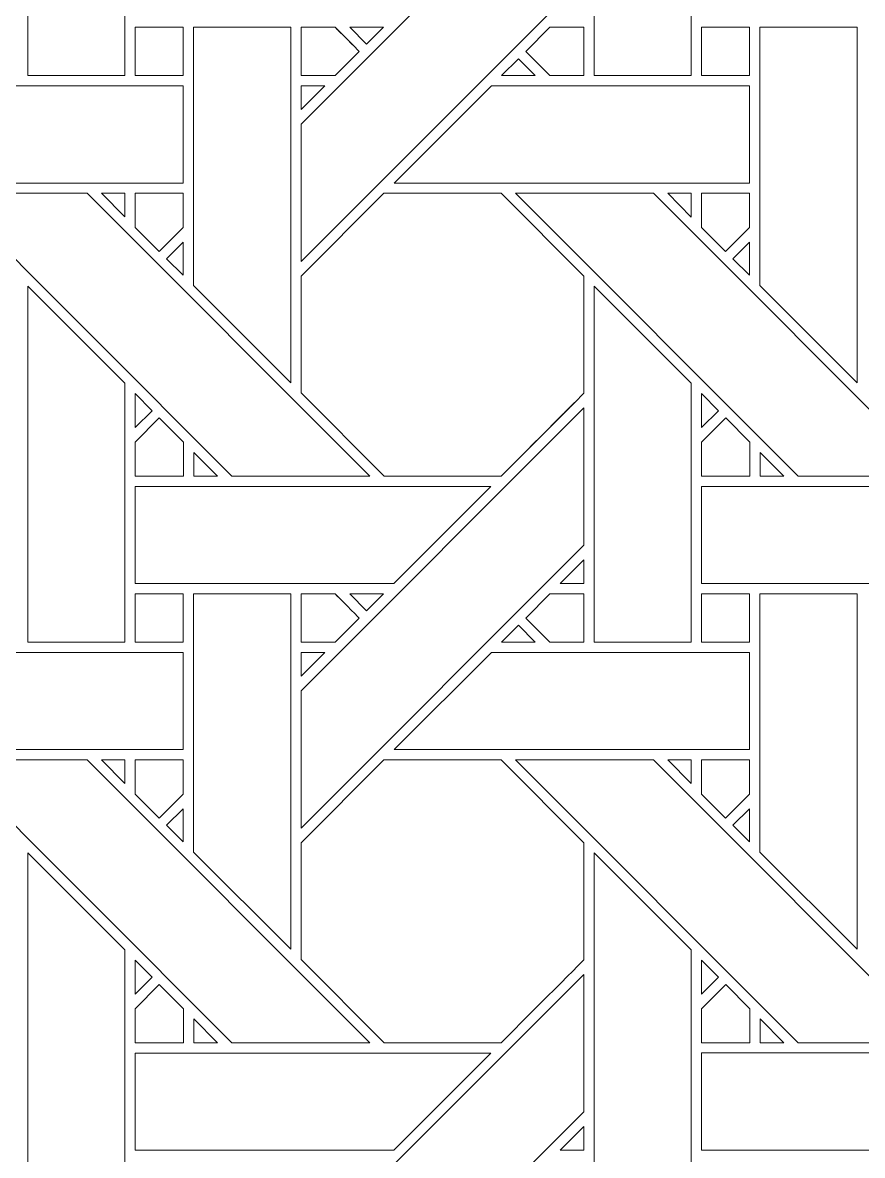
# Model space of a CAD drawing. Header units: inches. Extents: x 7.4 to 17.4, y 4.1 to 14.1.
# Drawn here: x 11.205 to 12.612, y 5.349 to 7.246 of the extents above; entities that cross this region are included whole.
import ezdxf

# ---------------------------------------------------------------- set-up
doc = ezdxf.new("R2010")
doc.units = ezdxf.units.IN
doc.header["$MEASUREMENT"] = 0
doc.layers.add('Design', color=7, linetype='Continuous', lineweight=0)

msp = doc.modelspace()

# ---------------------------------------------------------------- linework, layer by layer
at = {"layer": 'Design'}
for points, knots in [([(12.3829, 14.0948), (9.6214, 14.0948), (7.3829, 11.8562), (7.3829, 9.0948), (7.3829, 6.3333), (9.6214, 4.0948), (12.3829, 4.0948), (15.1443, 4.0948), (17.3829, 6.3333), (17.3829, 9.0948), (17.3829, 11.8562), (15.1443, 14.0948), (12.3829, 14.0948)], [0, 0, 0, 0, 1, 1, 1, 2, 2, 2, 3, 3, 3, 4, 4, 4, 4]), ([(12.3829, 13.3833), (10.0144, 13.3833), (8.0943, 11.4632), (8.0943, 9.0948), (8.0943, 6.7263), (10.0144, 4.8063), (12.3829, 4.8063), (14.7513, 4.8063), (16.6714, 6.7263), (16.6714, 9.0948), (16.6714, 11.4632), (14.7513, 13.3833), (12.3829, 13.3833)], [0, 0, 0, 0, 1, 1, 1, 2, 2, 2, 3, 3, 3, 4, 4, 4, 4]), ([(11.3765, 7.5906), (11.3765, 7.5906), (11.3765, 7.157), (11.3765, 7.157), (11.3765, 7.157), (11.2137, 7.157), (11.2137, 7.157), (11.2137, 7.157), (11.2137, 7.7528), (11.2137, 7.7528), (11.2137, 7.7528), (11.3765, 7.5906), (11.3765, 7.5906)], [0, 0, 0, 0, 1, 1, 1, 2, 2, 2, 3, 3, 3, 4, 4, 4, 4]), ([(12.3252, 7.5906), (12.3252, 7.5906), (12.3252, 7.157), (12.3252, 7.157), (12.3252, 7.157), (12.1625, 7.157), (12.1625, 7.157), (12.1625, 7.157), (12.1625, 7.7528), (12.1625, 7.7528), (12.1625, 7.7528), (12.3252, 7.5906), (12.3252, 7.5906)], [0, 0, 0, 0, 1, 1, 1, 2, 2, 2, 3, 3, 3, 4, 4, 4, 4]), ([(11.6717, 7.0756), (11.6717, 7.0756), (12.1453, 7.5492), (12.1453, 7.5492), (12.1453, 7.5492), (12.1453, 7.3192), (12.1453, 7.3192), (12.1453, 7.3192), (11.6717, 6.8455), (11.6717, 6.8455), (11.6717, 6.8455), (11.6717, 7.0756), (11.6717, 7.0756)], [0, 0, 0, 0, 1, 1, 1, 2, 2, 2, 3, 3, 3, 4, 4, 4, 4]), ([(11.474, 7.1569), (11.474, 7.1569), (11.3938, 7.1569), (11.3938, 7.1569), (11.3938, 7.1569), (11.3938, 7.2377), (11.3938, 7.2377), (11.3938, 7.2377), (11.474, 7.2377), (11.474, 7.2377), (11.474, 7.2377), (11.474, 7.1569), (11.474, 7.1569)], [0, 0, 0, 0, 1, 1, 1, 2, 2, 2, 3, 3, 3, 4, 4, 4, 4]), ([(11.3938, 7.2377), (11.3938, 7.2377), (11.474, 7.2377), (11.474, 7.2377), (11.474, 7.2377), (11.474, 7.1569), (11.474, 7.1569), (11.474, 7.1569), (11.3938, 7.1569), (11.3938, 7.1569), (11.3938, 7.1569), (11.3938, 7.2377), (11.3938, 7.2377)], [0, 0, 0, 0, 1, 1, 1, 2, 2, 2, 3, 3, 3, 4, 4, 4, 4]), ([(11.6545, 7.2377), (11.6545, 7.2377), (11.6545, 6.6426), (11.6545, 6.6426), (11.6545, 6.6426), (11.4916, 6.8055), (11.4916, 6.8055), (11.4916, 6.8055), (11.4916, 7.2377), (11.4916, 7.2377), (11.4916, 7.2377), (11.6545, 7.2377), (11.6545, 7.2377)], [0, 0, 0, 0, 1, 1, 1, 2, 2, 2, 3, 3, 3, 4, 4, 4, 4]), ([(11.6717, 7.1569), (11.6717, 7.1569), (11.6717, 7.2377), (11.6717, 7.2377), (11.6717, 7.2377), (11.7287, 7.2377), (11.7287, 7.2377), (11.7339, 7.2326), (11.7646, 7.2018), (11.7691, 7.1974), (11.7691, 7.1974), (11.7286, 7.1569), (11.7286, 7.1569), (11.7286, 7.1569), (11.6717, 7.1569), (11.6717, 7.1569)], [0, 0, 0, 0, 1, 1, 1, 2, 2, 2, 3, 3, 3, 4, 4, 4, 5, 5, 5, 5]), ([(11.6717, 7.2377), (11.6717, 7.2377), (11.7287, 7.2377), (11.7287, 7.2377), (11.734, 7.2325), (11.7648, 7.2017), (11.7691, 7.1974), (11.7691, 7.1974), (11.7286, 7.1569), (11.7286, 7.1569), (11.7286, 7.1569), (11.6717, 7.1569), (11.6717, 7.1569), (11.6717, 7.1569), (11.6717, 7.2377), (11.6717, 7.2377)], [0, 0, 0, 0, 1, 1, 1, 2, 2, 2, 3, 3, 3, 4, 4, 4, 5, 5, 5, 5]), ([(11.8096, 7.2377), (11.8096, 7.2377), (11.7813, 7.2096), (11.7813, 7.2096), (11.7813, 7.2096), (11.7531, 7.2377), (11.7531, 7.2377), (11.7531, 7.2377), (11.8096, 7.2377), (11.8096, 7.2377)], [0, 0, 0, 0, 1, 1, 1, 2, 2, 2, 3, 3, 3, 3]), ([(12.0882, 7.1569), (12.0882, 7.1569), (12.0479, 7.1973), (12.0479, 7.1973), (12.0479, 7.1973), (12.0883, 7.2377), (12.0883, 7.2377), (12.0883, 7.2377), (12.1453, 7.2377), (12.1453, 7.2377), (12.1453, 7.2377), (12.1453, 7.1569), (12.1453, 7.1569), (12.1453, 7.1569), (12.0882, 7.1569), (12.0882, 7.1569)], [0, 0, 0, 0, 1, 1, 1, 2, 2, 2, 3, 3, 3, 4, 4, 4, 5, 5, 5, 5]), ([(12.0479, 7.1973), (12.0479, 7.1973), (12.0883, 7.2377), (12.0883, 7.2377), (12.0883, 7.2377), (12.1453, 7.2377), (12.1453, 7.2377), (12.1453, 7.2377), (12.1453, 7.1569), (12.1453, 7.1569), (12.1453, 7.1569), (12.0882, 7.1569), (12.0882, 7.1569), (12.0882, 7.1569), (12.0479, 7.1973), (12.0479, 7.1973)], [0, 0, 0, 0, 1, 1, 1, 2, 2, 2, 3, 3, 3, 4, 4, 4, 5, 5, 5, 5]), ([(12.3425, 7.2377), (12.3425, 7.2377), (12.4228, 7.2377), (12.4228, 7.2377), (12.4228, 7.2377), (12.4228, 7.1569), (12.4228, 7.1569), (12.4228, 7.1569), (12.3425, 7.1569), (12.3425, 7.1569), (12.3425, 7.1569), (12.3425, 7.2377), (12.3425, 7.2377)], [0, 0, 0, 0, 1, 1, 1, 2, 2, 2, 3, 3, 3, 4, 4, 4, 4]), ([(12.3425, 7.2377), (12.3425, 7.2377), (12.4228, 7.2377), (12.4228, 7.2377), (12.4228, 7.2377), (12.4228, 7.1569), (12.4228, 7.1569), (12.4228, 7.1569), (12.3425, 7.1569), (12.3425, 7.1569), (12.3425, 7.1569), (12.3425, 7.2377), (12.3425, 7.2377)], [0, 0, 0, 0, 1, 1, 1, 2, 2, 2, 3, 3, 3, 4, 4, 4, 4]), ([(12.6032, 7.2377), (12.6032, 7.2377), (12.6032, 6.6426), (12.6032, 6.6426), (12.6032, 6.6426), (12.4403, 6.8055), (12.4403, 6.8055), (12.4403, 6.8055), (12.4403, 7.2377), (12.4403, 7.2377), (12.4403, 7.2377), (12.6032, 7.2377), (12.6032, 7.2377)], [0, 0, 0, 0, 1, 1, 1, 2, 2, 2, 3, 3, 3, 4, 4, 4, 4]), ([(12.064, 7.157), (12.064, 7.157), (12.0075, 7.157), (12.0075, 7.157), (12.0075, 7.157), (12.0358, 7.1852), (12.0358, 7.1852), (12.0358, 7.1852), (12.064, 7.157), (12.064, 7.157)], [0, 0, 0, 0, 1, 1, 1, 2, 2, 2, 3, 3, 3, 3]), ([(11.0416, 7.1398), (11.0416, 7.1398), (11.4741, 7.1398), (11.4741, 7.1398), (11.4741, 7.1398), (11.4741, 6.977), (11.4741, 6.977), (11.4741, 6.977), (10.8788, 6.977), (10.8788, 6.977), (10.8788, 6.977), (11.0416, 7.1398), (11.0416, 7.1398)], [0, 0, 0, 0, 1, 1, 1, 2, 2, 2, 3, 3, 3, 4, 4, 4, 4]), ([(11.7115, 7.1398), (11.7115, 7.1398), (11.6717, 7.1), (11.6717, 7.1), (11.6717, 7.1), (11.6717, 7.1398), (11.6717, 7.1398), (11.6717, 7.1398), (11.7115, 7.1398), (11.7115, 7.1398)], [0, 0, 0, 0, 1, 1, 1, 2, 2, 2, 3, 3, 3, 3]), ([(11.9904, 7.1398), (11.9904, 7.1398), (12.4228, 7.1398), (12.4228, 7.1398), (12.4228, 7.1398), (12.4228, 6.977), (12.4228, 6.977), (12.4228, 6.977), (11.8275, 6.977), (11.8275, 6.977), (11.8275, 6.977), (11.9904, 7.1398), (11.9904, 7.1398)], [0, 0, 0, 0, 1, 1, 1, 2, 2, 2, 3, 3, 3, 4, 4, 4, 4]), ([(11.0821, 6.9599), (11.0821, 6.9599), (11.313, 6.9599), (11.313, 6.9599), (11.313, 6.9599), (11.7867, 6.4862), (11.7867, 6.4862), (11.7867, 6.4862), (11.5557, 6.4862), (11.5557, 6.4862), (11.5557, 6.4862), (11.0821, 6.9599), (11.0821, 6.9599)], [0, 0, 0, 0, 1, 1, 1, 2, 2, 2, 3, 3, 3, 4, 4, 4, 4]), ([(11.3766, 6.9599), (11.3766, 6.9599), (11.3766, 6.9201), (11.3766, 6.9201), (11.3766, 6.9201), (11.3372, 6.9599), (11.3372, 6.9599), (11.3372, 6.9599), (11.3766, 6.9599), (11.3766, 6.9599)], [0, 0, 0, 0, 1, 1, 1, 2, 2, 2, 3, 3, 3, 3]), ([(11.474, 6.9599), (11.474, 6.9599), (11.474, 6.9023), (11.474, 6.9023), (11.474, 6.9023), (11.4341, 6.8623), (11.4341, 6.8623), (11.4341, 6.8623), (11.3938, 6.9027), (11.3938, 6.9027), (11.3938, 6.9027), (11.3938, 6.9599), (11.3938, 6.9599), (11.3938, 6.9599), (11.474, 6.9599), (11.474, 6.9599)], [0, 0, 0, 0, 1, 1, 1, 2, 2, 2, 3, 3, 3, 4, 4, 4, 5, 5, 5, 5]), ([(11.4341, 6.8623), (11.4341, 6.8623), (11.3938, 6.9027), (11.3938, 6.9027), (11.3938, 6.9027), (11.3938, 6.9599), (11.3938, 6.9599), (11.3938, 6.9599), (11.474, 6.9599), (11.474, 6.9599), (11.474, 6.9599), (11.474, 6.9023), (11.474, 6.9023), (11.474, 6.9023), (11.4341, 6.8623), (11.4341, 6.8623)], [0, 0, 0, 0, 1, 1, 1, 2, 2, 2, 3, 3, 3, 4, 4, 4, 5, 5, 5, 5]), ([(11.6717, 6.6255), (11.6717, 6.6255), (11.6717, 6.8211), (11.6717, 6.8211), (11.6717, 6.8211), (11.8104, 6.9598), (11.8104, 6.9598), (11.8104, 6.9598), (12.0066, 6.9598), (12.0066, 6.9598), (12.0066, 6.9598), (12.1453, 6.8211), (12.1453, 6.8211), (12.1453, 6.8211), (12.1453, 6.6249), (12.1453, 6.6249), (12.1275, 6.607), (12.0156, 6.4952), (12.0066, 6.4862), (12.0066, 6.4862), (11.8109, 6.4862), (11.8109, 6.4862), (11.8109, 6.4862), (11.6717, 6.6255), (11.6717, 6.6255)], [0, 0, 0, 0, 1, 1, 1, 2, 2, 2, 3, 3, 3, 4, 4, 4, 5, 5, 5, 6, 6, 6, 7, 7, 7, 8, 8, 8, 8]), ([(11.6717, 6.6255), (11.6717, 6.6255), (11.6717, 6.8211), (11.6717, 6.8211), (11.6717, 6.8211), (11.8104, 6.9598), (11.8104, 6.9598), (11.8104, 6.9598), (12.0066, 6.9598), (12.0066, 6.9598), (12.0066, 6.9598), (12.1453, 6.8211), (12.1453, 6.8211), (12.1453, 6.8211), (12.1453, 6.6249), (12.1453, 6.6249), (12.1272, 6.6066), (12.0153, 6.4949), (12.0066, 6.4862), (12.0066, 6.4862), (11.8109, 6.4862), (11.8109, 6.4862), (11.8109, 6.4862), (11.6717, 6.6255), (11.6717, 6.6255)], [0, 0, 0, 0, 1, 1, 1, 2, 2, 2, 3, 3, 3, 4, 4, 4, 5, 5, 5, 6, 6, 6, 7, 7, 7, 8, 8, 8, 8]), ([(12.0308, 6.9599), (12.0308, 6.9599), (12.2618, 6.9599), (12.2618, 6.9599), (12.2618, 6.9599), (12.7354, 6.4862), (12.7354, 6.4862), (12.7354, 6.4862), (12.5044, 6.4862), (12.5044, 6.4862), (12.5044, 6.4862), (12.0308, 6.9599), (12.0308, 6.9599)], [0, 0, 0, 0, 1, 1, 1, 2, 2, 2, 3, 3, 3, 4, 4, 4, 4]), ([(12.3253, 6.9599), (12.3253, 6.9599), (12.3253, 6.92), (12.3253, 6.92), (12.3253, 6.92), (12.2859, 6.9599), (12.2859, 6.9599), (12.2859, 6.9599), (12.3253, 6.9599), (12.3253, 6.9599)], [0, 0, 0, 0, 1, 1, 1, 2, 2, 2, 3, 3, 3, 3]), ([(12.4228, 6.9599), (12.4228, 6.9599), (12.4228, 6.9023), (12.4228, 6.9023), (12.4228, 6.9023), (12.3828, 6.8623), (12.3828, 6.8623), (12.3828, 6.8623), (12.3425, 6.9027), (12.3425, 6.9027), (12.3425, 6.9027), (12.3425, 6.9599), (12.3425, 6.9599), (12.3425, 6.9599), (12.4228, 6.9599), (12.4228, 6.9599)], [0, 0, 0, 0, 1, 1, 1, 2, 2, 2, 3, 3, 3, 4, 4, 4, 5, 5, 5, 5]), ([(12.3828, 6.8623), (12.3828, 6.8623), (12.3425, 6.9027), (12.3425, 6.9027), (12.3425, 6.9027), (12.3425, 6.9599), (12.3425, 6.9599), (12.3425, 6.9599), (12.4228, 6.9599), (12.4228, 6.9599), (12.4228, 6.9599), (12.4228, 6.9023), (12.4228, 6.9023), (12.4228, 6.9023), (12.3828, 6.8623), (12.3828, 6.8623)], [0, 0, 0, 0, 1, 1, 1, 2, 2, 2, 3, 3, 3, 4, 4, 4, 5, 5, 5, 5]), ([(11.4741, 6.878), (11.4741, 6.878), (11.4741, 6.8229), (11.4741, 6.8229), (11.4741, 6.8229), (11.4463, 6.8503), (11.4463, 6.8503), (11.4463, 6.8503), (11.4741, 6.878), (11.4741, 6.878)], [0, 0, 0, 0, 1, 1, 1, 2, 2, 2, 3, 3, 3, 3]), ([(12.4228, 6.878), (12.4228, 6.878), (12.4228, 6.8229), (12.4228, 6.8229), (12.4228, 6.8229), (12.395, 6.8503), (12.395, 6.8503), (12.395, 6.8503), (12.4228, 6.878), (12.4228, 6.878)], [0, 0, 0, 0, 1, 1, 1, 2, 2, 2, 3, 3, 3, 3]), ([(11.3765, 6.6419), (11.3765, 6.6419), (11.3765, 6.2082), (11.3765, 6.2082), (11.3765, 6.2082), (11.2137, 6.2082), (11.2137, 6.2082), (11.2137, 6.2082), (11.2137, 6.8041), (11.2137, 6.8041), (11.2137, 6.8041), (11.3765, 6.6419), (11.3765, 6.6419)], [0, 0, 0, 0, 1, 1, 1, 2, 2, 2, 3, 3, 3, 4, 4, 4, 4]), ([(12.3252, 6.6419), (12.3252, 6.6419), (12.3252, 6.2082), (12.3252, 6.2082), (12.3252, 6.2082), (12.1625, 6.2082), (12.1625, 6.2082), (12.1625, 6.2082), (12.1625, 6.8041), (12.1625, 6.8041), (12.1625, 6.8041), (12.3252, 6.6419), (12.3252, 6.6419)], [0, 0, 0, 0, 1, 1, 1, 2, 2, 2, 3, 3, 3, 4, 4, 4, 4]), ([(11.3938, 6.5677), (11.3938, 6.5677), (11.3938, 6.6244), (11.3938, 6.6244), (11.3938, 6.6244), (11.422, 6.5958), (11.422, 6.5958), (11.422, 6.5958), (11.3938, 6.5677), (11.3938, 6.5677)], [0, 0, 0, 0, 1, 1, 1, 2, 2, 2, 3, 3, 3, 3]), ([(12.3425, 6.5677), (12.3425, 6.5677), (12.3425, 6.6244), (12.3425, 6.6244), (12.3425, 6.6244), (12.3707, 6.5958), (12.3707, 6.5958), (12.3707, 6.5958), (12.3425, 6.5677), (12.3425, 6.5677)], [0, 0, 0, 0, 1, 1, 1, 2, 2, 2, 3, 3, 3, 3]), ([(11.6717, 6.1269), (11.6717, 6.1269), (12.1453, 6.6005), (12.1453, 6.6005), (12.1453, 6.6005), (12.1453, 6.3705), (12.1453, 6.3705), (12.1453, 6.3705), (11.6717, 5.8968), (11.6717, 5.8968), (11.6717, 5.8968), (11.6717, 6.1269), (11.6717, 6.1269)], [0, 0, 0, 0, 1, 1, 1, 2, 2, 2, 3, 3, 3, 4, 4, 4, 4]), ([(11.3938, 6.486), (11.3938, 6.486), (11.3938, 6.5433), (11.3938, 6.5433), (11.3938, 6.5433), (11.4341, 6.5836), (11.4341, 6.5836), (11.4341, 6.5836), (11.4745, 6.5433), (11.4745, 6.5433), (11.4745, 6.5433), (11.4745, 6.486), (11.4745, 6.486), (11.4745, 6.486), (11.3938, 6.486), (11.3938, 6.486)], [0, 0, 0, 0, 1, 1, 1, 2, 2, 2, 3, 3, 3, 4, 4, 4, 5, 5, 5, 5]), ([(11.3938, 6.486), (11.3938, 6.486), (11.3938, 6.5433), (11.3938, 6.5433), (11.3938, 6.5433), (11.4341, 6.5836), (11.4341, 6.5836), (11.4341, 6.5836), (11.4745, 6.5433), (11.4745, 6.5433), (11.4745, 6.5433), (11.4745, 6.486), (11.4745, 6.486), (11.4745, 6.486), (11.3938, 6.486), (11.3938, 6.486)], [0, 0, 0, 0, 1, 1, 1, 2, 2, 2, 3, 3, 3, 4, 4, 4, 5, 5, 5, 5]), ([(12.3425, 6.486), (12.3425, 6.486), (12.3425, 6.5433), (12.3425, 6.5433), (12.3425, 6.5433), (12.3829, 6.5836), (12.3829, 6.5836), (12.3829, 6.5836), (12.4232, 6.5433), (12.4232, 6.5433), (12.4232, 6.5433), (12.4232, 6.486), (12.4232, 6.486), (12.4232, 6.486), (12.3425, 6.486), (12.3425, 6.486)], [0, 0, 0, 0, 1, 1, 1, 2, 2, 2, 3, 3, 3, 4, 4, 4, 5, 5, 5, 5]), ([(12.3829, 6.5836), (12.3829, 6.5836), (12.4232, 6.5433), (12.4232, 6.5433), (12.4232, 6.5433), (12.4232, 6.486), (12.4232, 6.486), (12.4232, 6.486), (12.3425, 6.486), (12.3425, 6.486), (12.3425, 6.486), (12.3425, 6.5433), (12.3425, 6.5433), (12.3425, 6.5433), (12.3829, 6.5836), (12.3829, 6.5836)], [0, 0, 0, 0, 1, 1, 1, 2, 2, 2, 3, 3, 3, 4, 4, 4, 5, 5, 5, 5]), ([(11.5314, 6.4862), (11.5314, 6.4862), (11.4917, 6.4862), (11.4917, 6.4862), (11.4917, 6.4862), (11.4917, 6.526), (11.4917, 6.526), (11.4917, 6.526), (11.5314, 6.4862), (11.5314, 6.4862)], [0, 0, 0, 0, 1, 1, 1, 2, 2, 2, 3, 3, 3, 3]), ([(12.4802, 6.4862), (12.4802, 6.4862), (12.4405, 6.4862), (12.4405, 6.4862), (12.4405, 6.4862), (12.4405, 6.526), (12.4405, 6.526), (12.4405, 6.526), (12.4802, 6.4862), (12.4802, 6.4862)], [0, 0, 0, 0, 1, 1, 1, 2, 2, 2, 3, 3, 3, 3]), ([(11.3938, 6.3063), (11.3938, 6.3063), (11.3938, 6.469), (11.3938, 6.469), (11.3938, 6.469), (11.9895, 6.469), (11.9895, 6.469), (11.9895, 6.469), (11.8268, 6.3063), (11.8268, 6.3063), (11.8268, 6.3063), (11.3938, 6.3063), (11.3938, 6.3063)], [0, 0, 0, 0, 1, 1, 1, 2, 2, 2, 3, 3, 3, 4, 4, 4, 4]), ([(12.3425, 6.3063), (12.3425, 6.3063), (12.3425, 6.469), (12.3425, 6.469), (12.3425, 6.469), (12.9382, 6.469), (12.9382, 6.469), (12.9382, 6.469), (12.7755, 6.3063), (12.7755, 6.3063), (12.7755, 6.3063), (12.3425, 6.3063), (12.3425, 6.3063)], [0, 0, 0, 0, 1, 1, 1, 2, 2, 2, 3, 3, 3, 4, 4, 4, 4]), ([(12.1056, 6.3063), (12.1056, 6.3063), (12.1453, 6.3461), (12.1453, 6.3461), (12.1453, 6.3461), (12.1453, 6.3063), (12.1453, 6.3063), (12.1453, 6.3063), (12.1056, 6.3063), (12.1056, 6.3063)], [0, 0, 0, 0, 1, 1, 1, 2, 2, 2, 3, 3, 3, 3]), ([(11.474, 6.2082), (11.474, 6.2082), (11.3938, 6.2082), (11.3938, 6.2082), (11.3938, 6.2082), (11.3938, 6.289), (11.3938, 6.289), (11.3938, 6.289), (11.474, 6.289), (11.474, 6.289), (11.474, 6.289), (11.474, 6.2082), (11.474, 6.2082)], [0, 0, 0, 0, 1, 1, 1, 2, 2, 2, 3, 3, 3, 4, 4, 4, 4]), ([(11.3938, 6.289), (11.3938, 6.289), (11.474, 6.289), (11.474, 6.289), (11.474, 6.289), (11.474, 6.2082), (11.474, 6.2082), (11.474, 6.2082), (11.3938, 6.2082), (11.3938, 6.2082), (11.3938, 6.2082), (11.3938, 6.289), (11.3938, 6.289)], [0, 0, 0, 0, 1, 1, 1, 2, 2, 2, 3, 3, 3, 4, 4, 4, 4]), ([(11.6545, 6.289), (11.6545, 6.289), (11.6545, 5.6939), (11.6545, 5.6939), (11.6545, 5.6939), (11.4916, 5.8568), (11.4916, 5.8568), (11.4916, 5.8568), (11.4916, 6.289), (11.4916, 6.289), (11.4916, 6.289), (11.6545, 6.289), (11.6545, 6.289)], [0, 0, 0, 0, 1, 1, 1, 2, 2, 2, 3, 3, 3, 4, 4, 4, 4]), ([(11.7691, 6.2486), (11.7691, 6.2486), (11.7286, 6.2082), (11.7286, 6.2082), (11.7286, 6.2082), (11.6717, 6.2082), (11.6717, 6.2082), (11.6717, 6.2082), (11.6717, 6.289), (11.6717, 6.289), (11.6717, 6.289), (11.7287, 6.289), (11.7287, 6.289), (11.7339, 6.2839), (11.7646, 6.2531), (11.7691, 6.2486)], [0, 0, 0, 0, 1, 1, 1, 2, 2, 2, 3, 3, 3, 4, 4, 4, 5, 5, 5, 5]), ([(11.7691, 6.2486), (11.7691, 6.2486), (11.7286, 6.2082), (11.7286, 6.2082), (11.7286, 6.2082), (11.6717, 6.2082), (11.6717, 6.2082), (11.6717, 6.2082), (11.6717, 6.289), (11.6717, 6.289), (11.6717, 6.289), (11.7287, 6.289), (11.7287, 6.289), (11.734, 6.2838), (11.7647, 6.253), (11.7691, 6.2486)], [0, 0, 0, 0, 1, 1, 1, 2, 2, 2, 3, 3, 3, 4, 4, 4, 5, 5, 5, 5]), ([(11.7531, 6.289), (11.7531, 6.289), (11.8096, 6.289), (11.8096, 6.289), (11.8096, 6.289), (11.7813, 6.2608), (11.7813, 6.2608), (11.7813, 6.2608), (11.7531, 6.289), (11.7531, 6.289)], [0, 0, 0, 0, 1, 1, 1, 2, 2, 2, 3, 3, 3, 3]), ([(12.0882, 6.2082), (12.0882, 6.2082), (12.0479, 6.2486), (12.0479, 6.2486), (12.0479, 6.2486), (12.0883, 6.289), (12.0883, 6.289), (12.0883, 6.289), (12.1453, 6.289), (12.1453, 6.289), (12.1453, 6.289), (12.1453, 6.2082), (12.1453, 6.2082), (12.1453, 6.2082), (12.0882, 6.2082), (12.0882, 6.2082)], [0, 0, 0, 0, 1, 1, 1, 2, 2, 2, 3, 3, 3, 4, 4, 4, 5, 5, 5, 5]), ([(12.0479, 6.2486), (12.0479, 6.2486), (12.0883, 6.289), (12.0883, 6.289), (12.0883, 6.289), (12.1453, 6.289), (12.1453, 6.289), (12.1453, 6.289), (12.1453, 6.2082), (12.1453, 6.2082), (12.1453, 6.2082), (12.0882, 6.2082), (12.0882, 6.2082), (12.0882, 6.2082), (12.0479, 6.2486), (12.0479, 6.2486)], [0, 0, 0, 0, 1, 1, 1, 2, 2, 2, 3, 3, 3, 4, 4, 4, 5, 5, 5, 5]), ([(12.3425, 6.289), (12.3425, 6.289), (12.4228, 6.289), (12.4228, 6.289), (12.4228, 6.289), (12.4228, 6.2082), (12.4228, 6.2082), (12.4228, 6.2082), (12.3425, 6.2082), (12.3425, 6.2082), (12.3425, 6.2082), (12.3425, 6.289), (12.3425, 6.289)], [0, 0, 0, 0, 1, 1, 1, 2, 2, 2, 3, 3, 3, 4, 4, 4, 4]), ([(12.4228, 6.289), (12.4228, 6.289), (12.4228, 6.2082), (12.4228, 6.2082), (12.4228, 6.2082), (12.3425, 6.2082), (12.3425, 6.2082), (12.3425, 6.2082), (12.3425, 6.289), (12.3425, 6.289), (12.3425, 6.289), (12.4228, 6.289), (12.4228, 6.289)], [0, 0, 0, 0, 1, 1, 1, 2, 2, 2, 3, 3, 3, 4, 4, 4, 4]), ([(12.6032, 6.289), (12.6032, 6.289), (12.6032, 5.6939), (12.6032, 5.6939), (12.6032, 5.6939), (12.4403, 5.8568), (12.4403, 5.8568), (12.4403, 5.8568), (12.4403, 6.289), (12.4403, 6.289), (12.4403, 6.289), (12.6032, 6.289), (12.6032, 6.289)], [0, 0, 0, 0, 1, 1, 1, 2, 2, 2, 3, 3, 3, 4, 4, 4, 4]), ([(12.064, 6.2082), (12.064, 6.2082), (12.0075, 6.2082), (12.0075, 6.2082), (12.0075, 6.2082), (12.0358, 6.2365), (12.0358, 6.2365), (12.0358, 6.2365), (12.064, 6.2082), (12.064, 6.2082)], [0, 0, 0, 0, 1, 1, 1, 2, 2, 2, 3, 3, 3, 3]), ([(10.8788, 6.0283), (10.8788, 6.0283), (11.0416, 6.1911), (11.0416, 6.1911), (11.0416, 6.1911), (11.4741, 6.1911), (11.4741, 6.1911), (11.4741, 6.1911), (11.4741, 6.0283), (11.4741, 6.0283), (11.4741, 6.0283), (10.8788, 6.0283), (10.8788, 6.0283)], [0, 0, 0, 0, 1, 1, 1, 2, 2, 2, 3, 3, 3, 4, 4, 4, 4]), ([(11.7115, 6.1911), (11.7115, 6.1911), (11.6717, 6.1513), (11.6717, 6.1513), (11.6717, 6.1513), (11.6717, 6.1911), (11.6717, 6.1911), (11.6717, 6.1911), (11.7115, 6.1911), (11.7115, 6.1911)], [0, 0, 0, 0, 1, 1, 1, 2, 2, 2, 3, 3, 3, 3]), ([(11.8275, 6.0283), (11.8275, 6.0283), (11.9904, 6.1911), (11.9904, 6.1911), (11.9904, 6.1911), (12.4228, 6.1911), (12.4228, 6.1911), (12.4228, 6.1911), (12.4228, 6.0283), (12.4228, 6.0283), (12.4228, 6.0283), (11.8275, 6.0283), (11.8275, 6.0283)], [0, 0, 0, 0, 1, 1, 1, 2, 2, 2, 3, 3, 3, 4, 4, 4, 4]), ([(11.0821, 6.0112), (11.0821, 6.0112), (11.313, 6.0112), (11.313, 6.0112), (11.313, 6.0112), (11.7867, 5.5375), (11.7867, 5.5375), (11.7867, 5.5375), (11.5556, 5.5375), (11.5556, 5.5375), (11.5556, 5.5375), (11.0821, 6.0112), (11.0821, 6.0112)], [0, 0, 0, 0, 1, 1, 1, 2, 2, 2, 3, 3, 3, 4, 4, 4, 4]), ([(11.3766, 6.0111), (11.3766, 6.0111), (11.3766, 5.9713), (11.3766, 5.9713), (11.3766, 5.9713), (11.3372, 6.0111), (11.3372, 6.0111), (11.3372, 6.0111), (11.3766, 6.0111), (11.3766, 6.0111)], [0, 0, 0, 0, 1, 1, 1, 2, 2, 2, 3, 3, 3, 3]), ([(11.474, 6.0111), (11.474, 6.0111), (11.474, 5.9535), (11.474, 5.9535), (11.474, 5.9535), (11.4341, 5.9136), (11.4341, 5.9136), (11.4341, 5.9136), (11.3938, 5.9539), (11.3938, 5.9539), (11.3938, 5.9539), (11.3938, 6.0111), (11.3938, 6.0111), (11.3938, 6.0111), (11.474, 6.0111), (11.474, 6.0111)], [0, 0, 0, 0, 1, 1, 1, 2, 2, 2, 3, 3, 3, 4, 4, 4, 5, 5, 5, 5]), ([(11.4341, 5.9136), (11.4341, 5.9136), (11.3938, 5.9539), (11.3938, 5.9539), (11.3938, 5.9539), (11.3938, 6.0111), (11.3938, 6.0111), (11.3938, 6.0111), (11.474, 6.0111), (11.474, 6.0111), (11.474, 6.0111), (11.474, 5.9535), (11.474, 5.9535), (11.474, 5.9535), (11.4341, 5.9136), (11.4341, 5.9136)], [0, 0, 0, 0, 1, 1, 1, 2, 2, 2, 3, 3, 3, 4, 4, 4, 5, 5, 5, 5]), ([(11.6717, 5.6767), (11.6717, 5.6767), (11.6717, 5.8724), (11.6717, 5.8724), (11.6717, 5.8724), (11.8104, 6.0111), (11.8104, 6.0111), (11.8104, 6.0111), (12.0066, 6.0111), (12.0066, 6.0111), (12.0066, 6.0111), (12.1453, 5.8724), (12.1453, 5.8724), (12.1453, 5.8724), (12.1453, 5.6762), (12.1453, 5.6762), (12.1275, 5.6582), (12.0156, 5.5465), (12.0066, 5.5375), (12.0066, 5.5375), (11.8109, 5.5375), (11.8109, 5.5375), (11.8109, 5.5375), (11.6717, 5.6767), (11.6717, 5.6767)], [0, 0, 0, 0, 1, 1, 1, 2, 2, 2, 3, 3, 3, 4, 4, 4, 5, 5, 5, 6, 6, 6, 7, 7, 7, 8, 8, 8, 8]), ([(11.6717, 5.8724), (11.6717, 5.8724), (11.8104, 6.0111), (11.8104, 6.0111), (11.8104, 6.0111), (12.0066, 6.0111), (12.0066, 6.0111), (12.0066, 6.0111), (12.1453, 5.8724), (12.1453, 5.8724), (12.1453, 5.8724), (12.1453, 5.6762), (12.1453, 5.6762), (12.1275, 5.6582), (12.0156, 5.5465), (12.0066, 5.5375), (12.0066, 5.5375), (11.8109, 5.5375), (11.8109, 5.5375), (11.8109, 5.5375), (11.6717, 5.6767), (11.6717, 5.6767), (11.6717, 5.6767), (11.6717, 5.8724), (11.6717, 5.8724)], [0, 0, 0, 0, 1, 1, 1, 2, 2, 2, 3, 3, 3, 4, 4, 4, 5, 5, 5, 6, 6, 6, 7, 7, 7, 8, 8, 8, 8]), ([(12.0308, 6.0112), (12.0308, 6.0112), (12.2618, 6.0112), (12.2618, 6.0112), (12.2618, 6.0112), (12.7354, 5.5375), (12.7354, 5.5375), (12.7354, 5.5375), (12.5044, 5.5375), (12.5044, 5.5375), (12.5044, 5.5375), (12.0308, 6.0112), (12.0308, 6.0112)], [0, 0, 0, 0, 1, 1, 1, 2, 2, 2, 3, 3, 3, 4, 4, 4, 4]), ([(12.3253, 6.0111), (12.3253, 6.0111), (12.3253, 5.9713), (12.3253, 5.9713), (12.3253, 5.9713), (12.2859, 6.0111), (12.2859, 6.0111), (12.2859, 6.0111), (12.3253, 6.0111), (12.3253, 6.0111)], [0, 0, 0, 0, 1, 1, 1, 2, 2, 2, 3, 3, 3, 3]), ([(12.4228, 6.0111), (12.4228, 6.0111), (12.4228, 5.9535), (12.4228, 5.9535), (12.4228, 5.9535), (12.3828, 5.9136), (12.3828, 5.9136), (12.3828, 5.9136), (12.3425, 5.9539), (12.3425, 5.9539), (12.3425, 5.9539), (12.3425, 6.0111), (12.3425, 6.0111), (12.3425, 6.0111), (12.4228, 6.0111), (12.4228, 6.0111)], [0, 0, 0, 0, 1, 1, 1, 2, 2, 2, 3, 3, 3, 4, 4, 4, 5, 5, 5, 5]), ([(12.3828, 5.9136), (12.3828, 5.9136), (12.3425, 5.9539), (12.3425, 5.9539), (12.3425, 5.9539), (12.3425, 6.0111), (12.3425, 6.0111), (12.3425, 6.0111), (12.4228, 6.0111), (12.4228, 6.0111), (12.4228, 6.0111), (12.4228, 5.9535), (12.4228, 5.9535), (12.4228, 5.9535), (12.3828, 5.9136), (12.3828, 5.9136)], [0, 0, 0, 0, 1, 1, 1, 2, 2, 2, 3, 3, 3, 4, 4, 4, 5, 5, 5, 5]), ([(11.4741, 5.9293), (11.4741, 5.9293), (11.4741, 5.8741), (11.4741, 5.8741), (11.4741, 5.8741), (11.4463, 5.9015), (11.4463, 5.9015), (11.4463, 5.9015), (11.4741, 5.9293), (11.4741, 5.9293)], [0, 0, 0, 0, 1, 1, 1, 2, 2, 2, 3, 3, 3, 3]), ([(12.4228, 5.9293), (12.4228, 5.9293), (12.4228, 5.8741), (12.4228, 5.8741), (12.4228, 5.8741), (12.395, 5.9015), (12.395, 5.9015), (12.395, 5.9015), (12.4228, 5.9293), (12.4228, 5.9293)], [0, 0, 0, 0, 1, 1, 1, 2, 2, 2, 3, 3, 3, 3]), ([(11.3765, 5.6932), (11.3765, 5.6932), (11.3765, 5.2595), (11.3765, 5.2595), (11.3765, 5.2595), (11.2137, 5.2595), (11.2137, 5.2595), (11.2137, 5.2595), (11.2137, 5.8553), (11.2137, 5.8553), (11.2137, 5.8553), (11.3765, 5.6932), (11.3765, 5.6932)], [0, 0, 0, 0, 1, 1, 1, 2, 2, 2, 3, 3, 3, 4, 4, 4, 4]), ([(12.3252, 5.6932), (12.3252, 5.6932), (12.3252, 5.2595), (12.3252, 5.2595), (12.3252, 5.2595), (12.1625, 5.2595), (12.1625, 5.2595), (12.1625, 5.2595), (12.1625, 5.8553), (12.1625, 5.8553), (12.1625, 5.8553), (12.3252, 5.6932), (12.3252, 5.6932)], [0, 0, 0, 0, 1, 1, 1, 2, 2, 2, 3, 3, 3, 4, 4, 4, 4]), ([(11.3938, 5.6189), (11.3938, 5.6189), (11.3938, 5.6757), (11.3938, 5.6757), (11.3938, 5.6757), (11.422, 5.6471), (11.422, 5.6471), (11.422, 5.6471), (11.3938, 5.6189), (11.3938, 5.6189)], [0, 0, 0, 0, 1, 1, 1, 2, 2, 2, 3, 3, 3, 3]), ([(12.3425, 5.6189), (12.3425, 5.6189), (12.3425, 5.6757), (12.3425, 5.6757), (12.3425, 5.6757), (12.3707, 5.6471), (12.3707, 5.6471), (12.3707, 5.6471), (12.3425, 5.6189), (12.3425, 5.6189)], [0, 0, 0, 0, 1, 1, 1, 2, 2, 2, 3, 3, 3, 3]), ([(11.3938, 5.5372), (11.3938, 5.5372), (11.3938, 5.5945), (11.3938, 5.5945), (11.3938, 5.5945), (11.4341, 5.6349), (11.4341, 5.6349), (11.4341, 5.6349), (11.4745, 5.5945), (11.4745, 5.5945), (11.4745, 5.5945), (11.4745, 5.5372), (11.4745, 5.5372), (11.4745, 5.5372), (11.3938, 5.5372), (11.3938, 5.5372)], [0, 0, 0, 0, 1, 1, 1, 2, 2, 2, 3, 3, 3, 4, 4, 4, 5, 5, 5, 5]), ([(11.3938, 5.5372), (11.3938, 5.5372), (11.3938, 5.5945), (11.3938, 5.5945), (11.3938, 5.5945), (11.4341, 5.6349), (11.4341, 5.6349), (11.4341, 5.6349), (11.4745, 5.5945), (11.4745, 5.5945), (11.4745, 5.5945), (11.4745, 5.5372), (11.4745, 5.5372), (11.4745, 5.5372), (11.3938, 5.5372), (11.3938, 5.5372)], [0, 0, 0, 0, 1, 1, 1, 2, 2, 2, 3, 3, 3, 4, 4, 4, 5, 5, 5, 5]), ([(11.6717, 5.1782), (11.6717, 5.1782), (12.1453, 5.6518), (12.1453, 5.6518), (12.1453, 5.6518), (12.1453, 5.4217), (12.1453, 5.4217), (12.1453, 5.4217), (11.6717, 4.9481), (11.6717, 4.9481), (11.6717, 4.9481), (11.6717, 5.1782), (11.6717, 5.1782)], [0, 0, 0, 0, 1, 1, 1, 2, 2, 2, 3, 3, 3, 4, 4, 4, 4]), ([(12.3425, 5.5372), (12.3425, 5.5372), (12.3425, 5.5945), (12.3425, 5.5945), (12.3425, 5.5945), (12.3829, 5.6349), (12.3829, 5.6349), (12.3829, 5.6349), (12.4232, 5.5945), (12.4232, 5.5945), (12.4232, 5.5945), (12.4232, 5.5372), (12.4232, 5.5372), (12.4232, 5.5372), (12.3425, 5.5372), (12.3425, 5.5372)], [0, 0, 0, 0, 1, 1, 1, 2, 2, 2, 3, 3, 3, 4, 4, 4, 5, 5, 5, 5]), ([(12.3829, 5.6349), (12.3829, 5.6349), (12.4232, 5.5945), (12.4232, 5.5945), (12.4232, 5.5945), (12.4232, 5.5372), (12.4232, 5.5372), (12.4232, 5.5372), (12.3425, 5.5372), (12.3425, 5.5372), (12.3425, 5.5372), (12.3425, 5.5945), (12.3425, 5.5945), (12.3425, 5.5945), (12.3829, 5.6349), (12.3829, 5.6349)], [0, 0, 0, 0, 1, 1, 1, 2, 2, 2, 3, 3, 3, 4, 4, 4, 5, 5, 5, 5]), ([(11.5314, 5.5375), (11.5314, 5.5375), (11.4917, 5.5375), (11.4917, 5.5375), (11.4917, 5.5375), (11.4917, 5.5773), (11.4917, 5.5773), (11.4917, 5.5773), (11.5314, 5.5375), (11.5314, 5.5375)], [0, 0, 0, 0, 1, 1, 1, 2, 2, 2, 3, 3, 3, 3]), ([(12.4802, 5.5375), (12.4802, 5.5375), (12.4405, 5.5375), (12.4405, 5.5375), (12.4405, 5.5375), (12.4405, 5.5773), (12.4405, 5.5773), (12.4405, 5.5773), (12.4802, 5.5375), (12.4802, 5.5375)], [0, 0, 0, 0, 1, 1, 1, 2, 2, 2, 3, 3, 3, 3]), ([(11.3938, 5.3576), (11.3938, 5.3576), (11.3938, 5.5202), (11.3938, 5.5202), (11.3938, 5.5202), (11.9895, 5.5202), (11.9895, 5.5202), (11.9895, 5.5202), (11.8268, 5.3576), (11.8268, 5.3576), (11.8268, 5.3576), (11.3938, 5.3576), (11.3938, 5.3576)], [0, 0, 0, 0, 1, 1, 1, 2, 2, 2, 3, 3, 3, 4, 4, 4, 4]), ([(12.3425, 5.3576), (12.3425, 5.3576), (12.3425, 5.5203), (12.3425, 5.5203), (12.3425, 5.5203), (12.9382, 5.5203), (12.9382, 5.5203), (12.9382, 5.5203), (12.7755, 5.3576), (12.7755, 5.3576), (12.7755, 5.3576), (12.3425, 5.3576), (12.3425, 5.3576)], [0, 0, 0, 0, 1, 1, 1, 2, 2, 2, 3, 3, 3, 4, 4, 4, 4]), ([(12.1056, 5.3576), (12.1056, 5.3576), (12.1453, 5.3973), (12.1453, 5.3973), (12.1453, 5.3973), (12.1453, 5.3576), (12.1453, 5.3576), (12.1453, 5.3576), (12.1056, 5.3576), (12.1056, 5.3576)], [0, 0, 0, 0, 1, 1, 1, 2, 2, 2, 3, 3, 3, 3])]:
    msp.add_open_spline(points, degree=3, knots=knots, dxfattribs=at)

doc.saveas('drawing.dxf')
